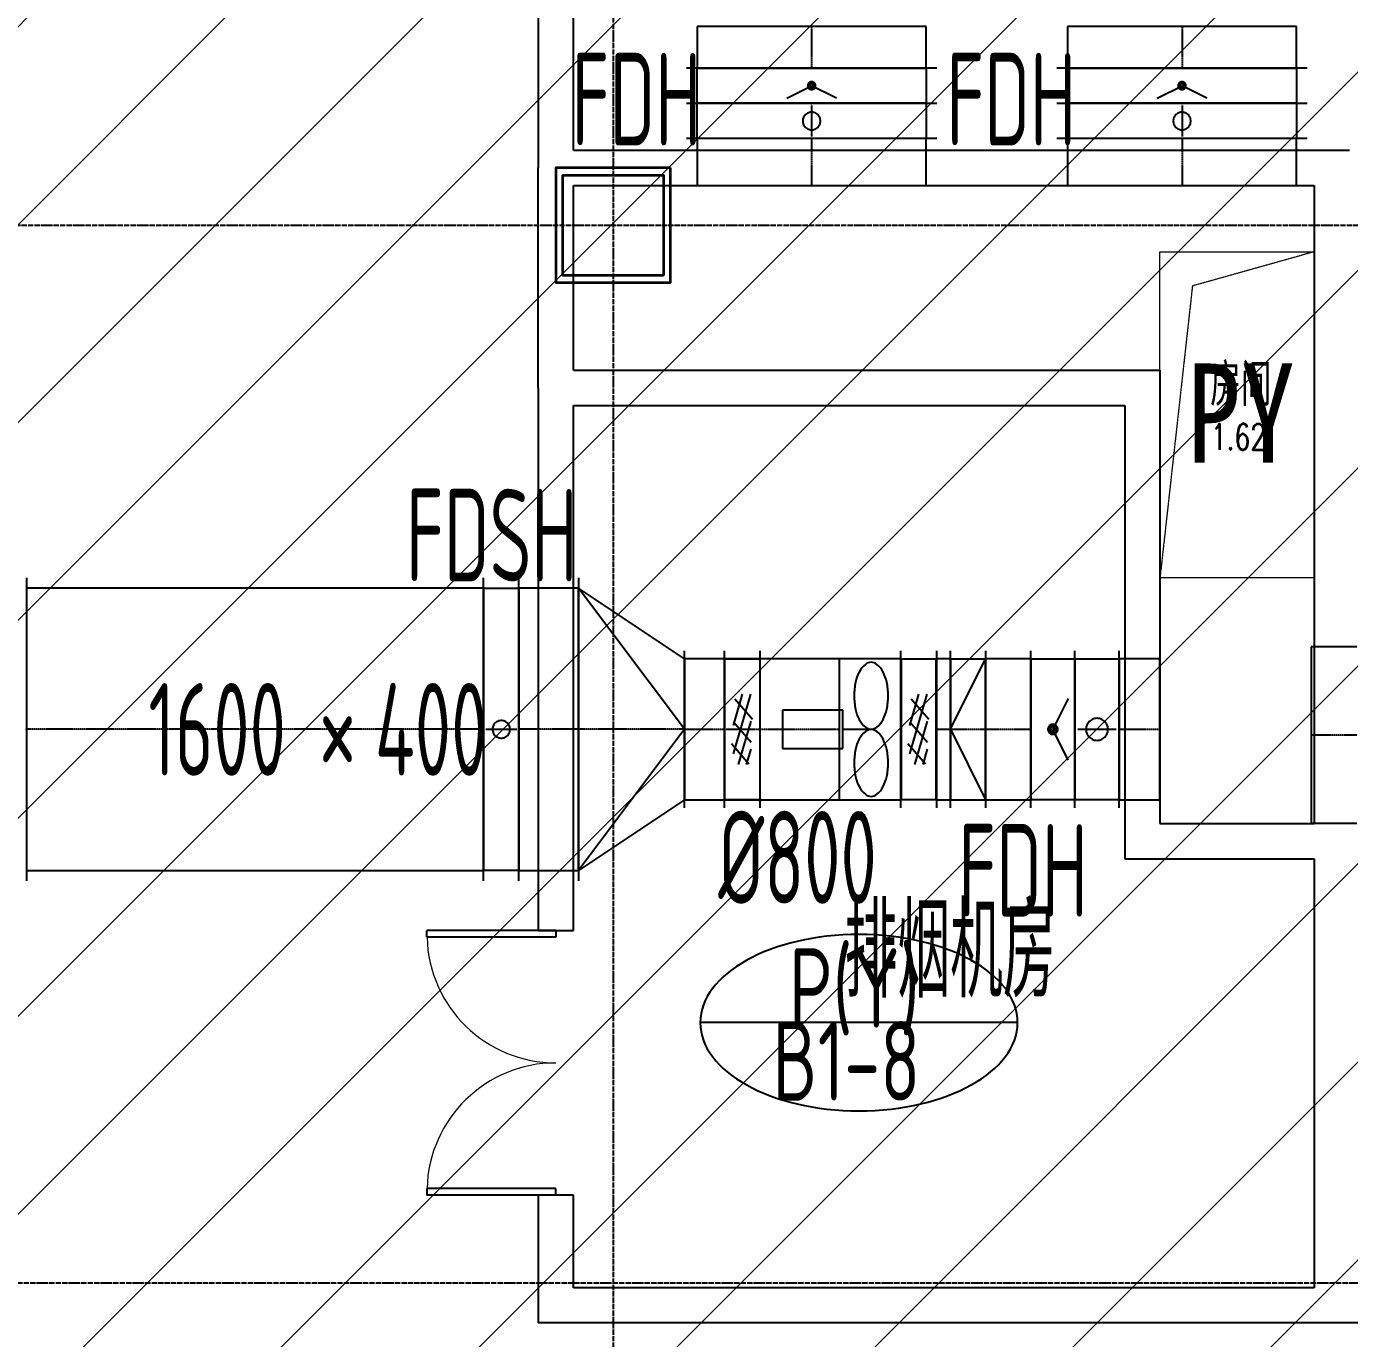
# Model space of a CAD drawing. Extents: x -20827274 to 1300756471, y -549375 to 3431892.
# Drawn here: x -34936 to -27434, y -361574 to -354133 of the extents above; entities that cross this region are included whole.
import ezdxf

# ---------------------------------------------------------------- set-up
doc = ezdxf.new("R2010")
doc.units = 0
doc.header["$LTSCALE"] = 10
for name, pattern in [('CENTER2', [1.125, 0.75, -0.125, 0.125, -0.125]), ('暖附图底图$0$DASH', [0.35, 0.25, -0.1]), ('暖附图底图$0$DOTE', [2.42, 2, -0.2, 0.02, -0.2])]:
    doc.linetypes.add(name, pattern=pattern)
for name, color, linetype in [('1-zs', 3, 'Continuous'), ('1-标注暖通', 4, 'Continuous'), ('DUCT-排烟中心线', 5, 'CENTER2'), ('DUCT-排烟标注', 3, 'Continuous'), ('DUCT-排烟法兰', 4, 'Continuous'), ('DUCT-排烟管', 2, 'Continuous'), ('DUCT-排烟管端线', 4, 'Continuous'), ('DUCT-排烟管设备', 7, 'Continuous'), ('DUCT-排烟阀门', 7, 'Continuous'), ('H-DUCT-排风中心线', 5, 'CENTER2'), ('H-DUCT-排风管', 31, 'Continuous'), ('H-暖通设备', 181, 'Continuous'), ('暖附图底图$0$1-标注暖通', 8, 'Continuous'), ('暖附图底图$0$A-ROOM_NAME', 8, 'Continuous'), ('暖附图底图$0$A-WALL', 8, 'Continuous'), ('暖附图底图$0$DOOR_FIRE', 8, 'Continuous'), ('暖附图底图$0$DOTE', 8, 'Continuous'), ('暖附图底图$0$SPACE', 8, 'Continuous')]:
    doc.layers.add(name, color=color, linetype=linetype)
for name, color, linetype, lineweight in [('F-非人防区', 105, 'Continuous', 15), ('暖附图底图$0$HOLE', 8, 'Continuous', 15), ('暖附图底图$0$钢柱', 8, 'Continuous', 35)]:
    doc.layers.add(name, color=color, linetype=linetype, lineweight=lineweight)
doc.styles.add('8B2_02', font='tssdeng.shx', dxfattribs={"width": 0.6, "bigfont": 'TSSDCHN.shx'})
doc.styles.add('暖附图底图$0$8B2_01', font='simhei.ttf', dxfattribs={"width": 0.8})
doc.styles.add('暖附图底图$0$8B2_02', font='tssdeng.shx', dxfattribs={"width": 0.6, "bigfont": 'TSSDCHN.shx'})
doc.styles.add('暖附图底图$0$_TCH_SPACE', font='SIMPLEX', dxfattribs={"height": 5, "bigfont": 'GBCBIG'})

# ---------------------------------------------------------------- blocks, each defined once
blk = doc.blocks.new('$轴流风机$00000011')
for p, q in [((-500, 500, 0), (-500, -500, 0)), ((500, 500, 0), (-500, 500, 0)), ((500, -500, 0), (500, 500, 0)), ((-339.5, 134.7, 0), (-339.5, -134.7, 0)), ((88, 134.7, 0), (-339.5, 134.7, 0)), ((88, -134.7, 0), (88, 134.7, 0)), ((88, 0, 0), (288.5, 0, 0)), ((-339.5, -134.7, 0), (88, -134.7, 0)), ((-500, -500, 0), (500, -500, 0))]:
    blk.add_line(p, q)
for centre, radius, start, end in [((288.5, 410.5, 0), 64.8, 90, 129.18213), ((288.5, 410.5, 0), 64.8, 50.81787, 90), ((462.4, 274.2, 0), 290.7, 153.06034, 168.11261), ((355.1, 328.7, 0), 170.3, 129.18213, 153.06034), ((221.9, 328.7, 0), 170.3, 26.93966, 50.81787), ((114.5, 274.2, 0), 290.7, 11.88739, 26.93966), ((633.1, 238.3, 0), 465, 168.11261, 180), ((-56.1, 238.3, 0), 465, 0, 11.88739), ((633.1, 238.3, 0), 465, 180, 191.88739), ((-56.1, 238.3, 0), 465, 348.11261, 0), ((462.4, 202.4, 0), 290.7, 191.88739, 206.93966), ((114.5, 202.4, 0), 290.7, 333.06034, 348.11261), ((355.1, 147.8, 0), 170.3, 206.93966, 230.81787), ((288.5, 66.1, 0), 64.8, 230.81787, 270), ((288.5, 66.1, 0), 64.8, 270, 309.18213), ((221.9, 147.8, 0), 170.3, 309.18213, 333.06034), ((462.4, -202.4, 0), 290.7, 153.06034, 168.11261), ((355.1, -147.8, 0), 170.3, 129.18213, 153.06034), ((288.5, -66.1, 0), 64.8, 90, 129.18213), ((288.5, -66.1, 0), 64.8, 50.81787, 90), ((221.9, -147.8, 0), 170.3, 26.93966, 50.81787), ((114.5, -202.4, 0), 290.7, 11.88739, 26.93966), ((633.1, -238.3, 0), 465, 168.11261, 180), ((-56.1, -238.3, 0), 465, 0, 11.88739), ((633.1, -238.3, 0), 465, 180, 191.88739), ((-56.1, -238.3, 0), 465, 348.11261, 0), ((462.4, -274.2, 0), 290.7, 191.88739, 206.93966), ((114.5, -274.2, 0), 290.7, 333.06034, 348.11261), ((355.1, -328.7, 0), 170.3, 206.93966, 230.81787), ((288.5, -410.5, 0), 64.8, 230.81787, 270), ((288.5, -410.5, 0), 64.8, 270, 309.18213), ((221.9, -328.7, 0), 170.3, 309.18213, 333.06034)]:
    blk.add_arc(centre, radius, start, end)
for p in [(-500, 0, 0), (500, 0, 0)]:
    blk.add_point(p)
blk = doc.blocks.new('暖附图底图$0$A$C00330F2E')
at = {"layer": '暖附图底图$0$钢柱', "color": 4, "lineweight": 35}
for points in [[(40775, -180000), (40125, -180000), (40125, -180650), (40775, -180650)], [(40735, -180610), (40165, -180610), (40165, -180040), (40735, -180040)]]:
    blk.add_lwpolyline(points, close=True, dxfattribs=at)
blk = doc.blocks.new('暖附图底图$0$$DorLib2D$00000002')
for p, q in [((-0.5, 0), (-0.5, 0.4875)), ((-0.475, 0.4875), (-0.5, 0.4875)), ((-0.475, 0), (-0.475, 0.4875)), ((0.475, 0), (0.475, 0.4875)), ((0.475, 0.4875), (0.5, 0.4875)), ((0.5, 0), (0.5, 0.4875)), ((-0.5, 0), (-0.475, 0)), ((0.5, 0), (0.475, 0))]:
    blk.add_line(p, q)
at = {"lineweight": 13}
for centre, start, end in [((-0.4875, 0), 0, 88.5307), ((0.4875, 0), 91.4693, 180)]:
    blk.add_arc(centre, 0.4875, start, end, dxfattribs=at)
blk = doc.blocks.new('暖附图底图$0$AFSFCS')
at = {"layer": '暖附图底图$0$A-WALL'}
for p, q in [((-32033.6, -349060.4), (-32033.6, -354935.4)), ((-31833.6, -354835.4), (-31833.6, -349060.4)), ((-31833.6, -354835.4), (-27433.6, -354835.4)), ((-32033.6, -356181.6), (-32033.6, -354935.4)), ((-31833.6, -355035.4), (-27633.6, -355035.4)), ((-31833.6, -356081.6), (-31833.6, -355035.4)), ((-27633.6, -355035.4), (-27633.6, -358653.5)), ((-31833.6, -356081.6), (-28508.6, -356081.6)), ((-28508.6, -356081.6), (-28508.6, -358653.5)), ((-32033.6, -356181.6), (-32033.6, -359260.4)), ((-31833.6, -359260.4), (-31833.6, -356281.6)), ((-31833.6, -356281.6), (-28708.6, -356281.6)), ((-28708.6, -356281.6), (-28708.6, -358853.5)), ((-28508.6, -358653.5), (-27633.6, -358653.5)), ((-28708.6, -358853.5), (-27633.6, -358853.5)), ((-27633.6, -358853.5), (-27633.6, -361285.4)), ((-32033.6, -359260.4), (-31833.6, -359260.4)), ((-31833.6, -360760.4), (-32033.6, -360760.4)), ((-32033.6, -360760.4), (-32033.6, -361485.4)), ((-31833.6, -361285.4), (-31833.6, -360760.4)), ((-27633.6, -361285.4), (-31833.6, -361285.4)), ((-27533.6, -361485.4), (-32033.6, -361485.4)), ((-21508.6, -361485.4), (-27533.6, -361485.4))]:
    blk.add_line(p, q, dxfattribs=at)
at = {"layer": '暖附图底图$0$DOTE', "color": 16, "linetype": '暖附图底图$0$DOTE', "ltscale": 1.5}
for p, q in [((-31608.6, -155629.3), (-31608.6, -385768.2)), ((-113117.3, -355260.4), (10791.4, -355260.4))]:
    blk.add_line(p, q, dxfattribs=at)
at = {"layer": '暖附图底图$0$DOTE', "color": 127, "linetype": '暖附图底图$0$DOTE', "ltscale": 1.5}
blk.add_line((17241.4, -361260.4), (-113117.3, -361260.4), dxfattribs=at)
at = {"layer": '暖附图底图$0$HOLE', "linetype": '暖附图底图$0$DASH'}
blk.add_lwpolyline([(-27633.6, -355410.4), (-27633.6, -357260.4), (-28508.6, -357260.4), (-28508.6, -355410.4)], close=True, dxfattribs=at)
blk.add_lwpolyline([(-27633.6, -355410.4), (-28324.4, -355604.4), (-28508.6, -357260.4)], dxfattribs=at)
blk.add_blockref('暖附图底图$0$A$C00330F2E', (-72058.6, -174935.4))
at = {"layer": '暖附图底图$0$DOOR_FIRE', "xscale": 1500, "yscale": 1500, "zscale": 200, "rotation": 89.99999999999993}
blk.add_blockref('暖附图底图$0$$DorLib2D$00000002', (-31933.6, -360010.4), dxfattribs=at)
at = {"layer": '暖附图底图$0$A-ROOM_NAME', "color": 1, "style": '暖附图底图$0$8B2_01', "width": 0.8}
blk.add_text('PY', height=563.29, dxfattribs=at).set_placement((-28356.2, -356607.3))
at = {"layer": '暖附图底图$0$A-ROOM_NAME', "style": '暖附图底图$0$8B2_02', "width": 0.6}
blk.add_text('排烟机房', height=525, dxfattribs=at).set_placement((-30297, -359639.9))
at = {"layer": '暖附图底图$0$SPACE', "style": '暖附图底图$0$_TCH_SPACE'}
blk.add_text('房间', height=241.13, dxfattribs=at).set_placement((-28224, -356285.4))
at = {"layer": '暖附图底图$0$SPACE', "style": '暖附图底图$0$_TCH_SPACE', "width": 0.705882}
blk.add_text('1.62', height=148.75, dxfattribs=at).set_placement((-28221.1, -356534.8))
blk = doc.blocks.new('暖附图底图')
at = {"layer": '暖附图底图$0$1-标注暖通', "linetype": '暖附图底图$0$DASH'}
blk.add_blockref('暖附图底图$0$AFSFCS', (500000, 0), dxfattribs=at)

msp = doc.modelspace()

# ---------------------------------------------------------------- hatches: boundary and pattern name
at = {"layer": 'F-非人防区'}
h = msp.add_hatch(dxfattribs=at)
h.set_pattern_fill('ANSI31', color=8, scale=500)
h.set_pattern_definition([(45, (-67108.6, 126739.6), (-561.266, 561.266), [])])
edge = h.paths.add_edge_path()
edge.add_line((26041.4, -160910.4), (26041.4, -174910.4))
edge.add_line((26041.4, -174910.4), (44466.4, -174910.4))
edge.add_line((44466.4, -174910.4), (44466.4, -230535.4))
edge.add_line((44466.4, -230535.4), (29591.4, -230535.4))
edge.add_line((29591.4, -230535.4), (29591.4, -228585.4))
edge.add_line((29591.4, -228585.4), (32466.4, -228585.4))
edge.add_line((32466.4, -228585.4), (32466.4, -223185.4))
edge.add_line((32466.4, -223185.4), (6116.4, -223185.4))
edge.add_line((6116.4, -223185.4), (6116.4, -236210.4))
edge.add_line((6116.4, -236210.4), (5916.4, -236210.4))
edge.add_line((5916.4, -236210.4), (5921.1, -289912.2))
edge.add_line((5921.1, -289912.2), (35191.4, -289912.2))
edge.add_line((35191.4, -289912.2), (35191.4, -296310.4))
edge.add_line((35191.4, -296310.4), (35041.4, -296310.4))
edge.add_line((35041.4, -296310.4), (35041.4, -296910.4))
edge.add_line((35041.4, -296910.4), (35641.4, -296910.4))
edge.add_line((35641.4, -296910.4), (44736.4, -305099.6))
edge.add_line((44736.4, -305099.6), (22456.5, -329844))
edge.add_line((22456.5, -329844), (22456.5, -340006.4))
edge.add_line((22456.5, -340006.4), (-13248.1, -379660.4))
edge.add_line((-13248.1, -379660.4), (-90108.6, -379660.4))
edge.add_line((-90108.6, -379660.4), (-90108.6, -373660.4))
edge.add_line((-90108.6, -373660.4), (-91358.6, -373660.4))
edge.add_arc((-91358.6, -361660.4), 12000, 180, 270, ccw=False)
edge.add_line((-103358.6, -361660.4), (-103358.6, -333450.4))
edge.add_line((-103358.6, -333450.4), (-95358.6, -333436.6))
edge.add_line((-95358.6, -333436.6), (-95358.6, -160610.4))
edge.add_line((-95358.6, -160610.4), (-86333.4, -160610.4))
edge.add_line((-86333.4, -160610.4), (-86333.6, -149790))
edge.add_line((-86333.6, -149790), (-73433.4, -149790))
edge.add_line((-73433.4, -149790), (-73433.4, -160610.4))
edge.add_line((-73433.4, -160610.4), (26041.4, -160910.4))

# ---------------------------------------------------------------- linework, layer by layer
at = {"layer": 'DUCT-排烟中心线'}
for p, q in [((-30483.6, -354133.1), (-30483.6, -354368.7)), ((-28383.6, -354133.1), (-28383.6, -354368.7)), ((-30483.6, -354769.3), (-30483.6, -355035.4)), ((-28383.6, -354769.3), (-28383.6, -355035.4)), ((-32343.9, -358118.9), (-34935.8, -358118.9)), ((-31805.3, -358118.9), (-32143.5, -358118.9)), ((-31205.1, -358118.9), (-31805.1, -358118.9)), ((-31204.9, -358118.9), (-30325.6, -358118.9)), ((-30977.5, -358118.9), (-30977.3, -358118.9)), ((-29776.7, -358118.9), (-29776.9, -358118.9)), ((-29776.5, -358118.9), (-29697.1, -358118.9)), ((-29697.1, -358118.9), (-29497.1, -358118.9)), ((-29496.9, -358118.9), (-29241.1, -358118.9)), ((-28740.3, -358118.9), (-28508.6, -358118.9))]:
    msp.add_line(p, q, dxfattribs=at)
at = {"layer": 'DUCT-排烟法兰'}
for p, q in [((-29773.6, -354368.8), (-31193.6, -354368.8)), ((-27673.6, -354368.8), (-29093.6, -354368.8)), ((-29773.6, -354569), (-31193.6, -354569)), ((-27673.6, -354569), (-29093.6, -354569)), ((-29773.6, -354769.2), (-31193.6, -354769.2)), ((-27673.6, -354769.2), (-29093.6, -354769.2)), ((-34935.9, -357258.9), (-34935.9, -358978.9)), ((-32343.8, -358978.9), (-32343.8, -357258.9)), ((-32143.6, -358978.9), (-32143.6, -357258.9)), ((-31805.2, -357258.9), (-31805.2, -358978.9)), ((-31205, -358563.9), (-31205, -357673.9)), ((-30977.6, -358563.9), (-30977.6, -357673.9)), ((-30777.2, -357673.9), (-30777.2, -358563.9)), ((-29977, -358563.9), (-29977, -357673.9)), ((-29776.6, -357673.9), (-29776.6, -358563.9)), ((-29697.2, -358563.9), (-29697.2, -357673.9)), ((-29497, -357673.9), (-29497, -358563.9)), ((-29241, -358563.9), (-29241, -357673.9)), ((-28990.8, -358563.9), (-28990.8, -357673.9)), ((-28990.6, -358563.9), (-28990.6, -357673.9)), ((-28740.4, -358563.9), (-28740.4, -357673.9))]:
    msp.add_line(p, q, dxfattribs=at)
at = {"layer": 'DUCT-排烟法兰', "color": 18, "true_color": 0x000000}
for p in [(-30483.6, -354133.1, 800), (-28383.6, -354133.1, 800), (-30483.6, -354368.7, 800), (-30483.6, -354368.9, 800), (-28383.6, -354368.7, 800), (-28383.6, -354368.9, 800), (-30483.6, -354568.9, 800), (-30483.6, -354569.1, 800), (-28383.6, -354568.9, 800), (-28383.6, -354569.1, 800), (-30483.6, -354769.1, 800), (-30483.6, -354769.3, 800), (-28383.6, -354769.1, 800), (-28383.6, -354769.3, 800), (-34935.8, -358118.9, 1000), (-32343.9, -358118.9, 1000), (-32343.7, -358118.9, 1000), (-32143.7, -358118.9, 1000), (-32143.5, -358118.9, 1000), (-31805.3, -358118.9, 1000), (-31805.1, -358118.9, 1000), (-31205.1, -358118.9, 1000), (-31204.9, -358118.9, 1000), (-30977.7, -358118.9, 1000), (-30977.5, -358118.9, 1000), (-30777.3, -358118.9, 1000), (-30777.1, -358118.9, 1000), (-29977.1, -358118.9, 1000), (-29976.9, -358118.9, 1000), (-29776.7, -358118.9, 1000), (-29776.5, -358118.9, 1000), (-29697.3, -358118.9, 1000), (-29697.1, -358118.9, 1000), (-29497.1, -358118.9, 1000), (-29496.9, -358118.9, 1000), (-29241.1, -358118.9, 1000), (-29240.9, -358118.9, 1000), (-28990.9, -358118.9, 1000), (-28990.7, -358118.9, 1000), (-28990.7, -358118.9, 1000), (-28990.5, -358118.9, 1000), (-28740.5, -358118.9, 1000), (-28740.3, -358118.9, 1000)]:
    msp.add_point(p, dxfattribs=at)
at = {"layer": 'DUCT-排烟管'}
for p, q in [((-31133.6, -354133.1), (-31133.6, -354368.7)), ((-29833.6, -354133.1), (-31133.6, -354133.1)), ((-29833.6, -354368.7), (-29833.6, -354133.1)), ((-29033.6, -354133.1), (-29033.6, -354368.7)), ((-27733.6, -354133.1), (-29033.6, -354133.1)), ((-27733.6, -354368.7), (-27733.6, -354133.1)), ((-31133.6, -354368.7), (-29833.6, -354368.7)), ((-31133.6, -354568.9), (-31133.6, -354368.9)), ((-29833.6, -354368.9), (-29833.6, -354568.9)), ((-29033.6, -354368.7), (-27733.6, -354368.7)), ((-29033.6, -354568.9), (-29033.6, -354368.9)), ((-27733.6, -354368.9), (-27733.6, -354568.9)), ((-31133.6, -354769.1), (-31133.6, -354569.1)), ((-29833.6, -354569.1), (-29833.6, -354769.1)), ((-29033.6, -354769.1), (-29033.6, -354569.1)), ((-27733.6, -354569.1), (-27733.6, -354769.1)), ((-31133.6, -354769.3), (-31133.6, -355035.4)), ((-29833.6, -354769.3), (-31133.6, -354769.3)), ((-29833.6, -355035.4), (-29833.6, -354769.3)), ((-29033.6, -354769.3), (-29033.6, -355035.4)), ((-27733.6, -354769.3), (-29033.6, -354769.3)), ((-27733.6, -355035.4), (-27733.6, -354769.3)), ((-31133.6, -355035.4), (-29833.6, -355035.4)), ((-29033.6, -355035.4), (-27733.6, -355035.4)), ((-32343.9, -357318.9), (-34935.8, -357318.9)), ((-34935.8, -357318.9), (-34935.8, -358918.9)), ((-32343.9, -358918.9), (-32343.9, -357318.9)), ((-32343.7, -357318.9), (-32143.7, -357318.9)), ((-31805.3, -357318.9), (-32143.5, -357318.9)), ((-32143.5, -357318.9), (-32143.5, -358918.9)), ((-31805.3, -358918.9), (-31805.3, -357318.9)), ((-31205.1, -357718.9), (-31805.1, -357318.9)), ((-31205.1, -358118.9), (-31805.1, -357318.9)), ((-30325.6, -357718.9), (-31204.9, -357718.9)), ((-31204.9, -357718.9), (-31204.9, -358518.9)), ((-30977.5, -357718.9), (-30977.3, -357718.9)), ((-30977.3, -357718.9), (-30777.3, -357718.9)), ((-30325.6, -358518.9), (-30325.6, -357718.9)), ((-29976.9, -357718.9), (-29776.9, -357718.9)), ((-29776.7, -357718.9), (-29776.9, -357718.9)), ((-29697.1, -357718.9), (-29776.5, -357718.9)), ((-29776.5, -357718.9), (-29776.5, -358518.9)), ((-29697.1, -357718.9), (-29497.1, -357718.9)), ((-29697.1, -358118.9), (-29497.1, -357718.9)), ((-29697.1, -358518.9), (-29697.1, -357718.9)), ((-29241.1, -357718.9), (-29496.9, -357718.9)), ((-29496.9, -357718.9), (-29496.9, -358518.9)), ((-29241.1, -358518.9), (-29241.1, -357718.9)), ((-29240.9, -357718.9), (-28990.9, -357718.9)), ((-28990.5, -357718.9), (-28740.5, -357718.9)), ((-28508.6, -357718.9), (-28740.3, -357718.9)), ((-28740.3, -357718.9), (-28740.3, -358518.9)), ((-28508.6, -358518.9), (-28508.6, -357718.9)), ((-31205.1, -358118.9), (-31805.1, -358918.9)), ((-29697.1, -358118.9), (-29497.1, -358518.9)), ((-31205.1, -358518.9), (-31805.1, -358918.9)), ((-31204.9, -358518.9), (-30325.6, -358518.9)), ((-30977.5, -358518.9), (-30977.3, -358518.9)), ((-30777.3, -358518.9), (-30977.3, -358518.9)), ((-29776.9, -358518.9), (-29976.9, -358518.9)), ((-29776.7, -358518.9), (-29776.9, -358518.9)), ((-29776.5, -358518.9), (-29697.1, -358518.9)), ((-29697.1, -358518.9), (-29497.1, -358518.9)), ((-29496.9, -358518.9), (-29241.1, -358518.9)), ((-28990.9, -358518.9), (-29240.9, -358518.9)), ((-28740.5, -358518.9), (-28990.5, -358518.9)), ((-28740.3, -358518.9), (-28508.6, -358518.9)), ((-34935.8, -358918.9), (-32343.9, -358918.9)), ((-32143.7, -358918.9), (-32343.7, -358918.9)), ((-32143.5, -358918.9), (-31805.3, -358918.9))]:
    msp.add_line(p, q, dxfattribs=at)
at = {"layer": 'DUCT-排烟管', "color": 18, "true_color": 0x000000}
for p in [(-31805.1, -358118.9, 1000), (-31205.1, -358118.9, 1000), (-30977.5, -358118.9, 1000), (-30977.3, -358118.9, 1000), (-29776.9, -358118.9, 1000), (-29776.7, -358118.9, 1000), (-29697.1, -358118.9, 1000), (-29497.1, -358118.9, 1000)]:
    msp.add_point(p, dxfattribs=at)
at = {"layer": 'DUCT-排烟管端线'}
for p, q in [((-29833.6, -354368.9), (-31133.6, -354368.9)), ((-27733.6, -354368.9), (-29033.6, -354368.9)), ((-29833.6, -354568.9), (-31133.6, -354568.9)), ((-29833.6, -354569.1), (-31133.6, -354569.1)), ((-27733.6, -354568.9), (-29033.6, -354568.9)), ((-27733.6, -354569.1), (-29033.6, -354569.1)), ((-29833.6, -354769.1), (-31133.6, -354769.1)), ((-27733.6, -354769.1), (-29033.6, -354769.1)), ((-32343.7, -357318.9), (-32343.7, -358918.9)), ((-32143.7, -357318.9), (-32143.7, -358918.9)), ((-31805.1, -357318.9), (-31805.1, -358918.9)), ((-31205.1, -358518.9), (-31205.1, -357718.9)), ((-30977.5, -357718.9), (-30977.5, -358518.9)), ((-30977.3, -358518.9), (-30977.3, -357718.9)), ((-30977.3, -357718.9), (-30977.3, -358518.9)), ((-30777.3, -357718.9), (-30777.3, -358518.9)), ((-29976.9, -357718.9), (-29976.9, -358518.9)), ((-29776.9, -357718.9), (-29776.9, -358518.9)), ((-29776.9, -357718.9), (-29776.9, -358518.9)), ((-29776.7, -358518.9), (-29776.7, -357718.9)), ((-29697.1, -357718.9), (-29697.1, -358518.9)), ((-29497.1, -358518.9), (-29497.1, -357718.9)), ((-29240.9, -357718.9), (-29240.9, -358518.9)), ((-28990.9, -357718.9), (-28990.9, -358518.9)), ((-28990.5, -357718.9), (-28990.5, -358518.9)), ((-28740.5, -357718.9), (-28740.5, -358518.9))]:
    msp.add_line(p, q, dxfattribs=at)
at = {"layer": 'DUCT-排烟阀门'}
for p, q in [((-30623.6, -354538.9), (-30483.6, -354468.9)), ((-30504.9, -354462.8), (-30505.7, -354466.8)), ((-30505.7, -354466.8), (-30505.7, -354470.9)), ((-30505.7, -354470.9), (-30504.9, -354474.9)), ((-30503.4, -354459), (-30504.9, -354462.8)), ((-30504.9, -354474.9), (-30503.4, -354478.7)), ((-30501.3, -354455.5), (-30503.4, -354459)), ((-30503.4, -354478.7), (-30501.3, -354482.2)), ((-30498.5, -354452.5), (-30501.3, -354455.5)), ((-30501.3, -354482.2), (-30498.5, -354485.2)), ((-30498.5, -354466.7), (-30498.6, -354469.6)), ((-30498.6, -354469.6), (-30498.2, -354472.4)), ((-30495.3, -354450), (-30498.5, -354452.5)), ((-30497.8, -354464), (-30498.5, -354466.7)), ((-30498.2, -354472.4), (-30497.3, -354475.1)), ((-30496.6, -354461.4), (-30497.8, -354464)), ((-30497.3, -354475.1), (-30495.8, -354477.6)), ((-30495, -354459), (-30496.6, -354461.4)), ((-30495.8, -354477.6), (-30494, -354479.7)), ((-30491.6, -354448.2), (-30495.3, -354450)), ((-30492.9, -354457.1), (-30495, -354459)), ((-30494.2, -354467.3), (-30494.3, -354469.4)), ((-30494.3, -354469.4), (-30494, -354471.4)), ((-30493.8, -354465.4), (-30494.2, -354467.3)), ((-30494, -354471.4), (-30493.4, -354473.3)), ((-30494, -354479.7), (-30491.7, -354481.5)), ((-30492.9, -354463.5), (-30493.8, -354465.4)), ((-30493.4, -354473.3), (-30492.4, -354475.1)), ((-30490.5, -354455.5), (-30492.9, -354457.1)), ((-30491.7, -354461.8), (-30492.9, -354463.5)), ((-30492.4, -354475.1), (-30491, -354476.6)), ((-30490.2, -354460.4), (-30491.7, -354461.8)), ((-30491.7, -354481.5), (-30489.2, -354482.8)), ((-30487.7, -354447.1), (-30491.6, -354448.2)), ((-30491, -354476.6), (-30489.4, -354477.9)), ((-30487.8, -354454.5), (-30490.5, -354455.5)), ((-30488.5, -354459.3), (-30490.2, -354460.4)), ((-30489.4, -354477.9), (-30487.6, -354478.8)), ((-30489.2, -354482.8), (-30486.5, -354483.6)), ((-30486.6, -354458.6), (-30488.5, -354459.3)), ((-30485, -354453.9), (-30487.8, -354454.5)), ((-30483.6, -354446.7), (-30487.7, -354447.1)), ((-30487.6, -354478.8), (-30485.6, -354479.4)), ((-30484.6, -354458.2), (-30486.6, -354458.6)), ((-30485.6, -354479.4), (-30483.6, -354479.6)), ((-30482.2, -354453.9), (-30485, -354453.9)), ((-30482.6, -354458.2), (-30484.6, -354458.2)), ((-30479.5, -354447.1), (-30483.6, -354446.7)), ((-30343.6, -354538.9), (-30483.6, -354468.9)), ((-30483.6, -354479.6), (-30481.6, -354479.4)), ((-30480.6, -354458.6), (-30482.6, -354458.2)), ((-30479.4, -354454.5), (-30482.2, -354453.9)), ((-30481.6, -354479.4), (-30479.6, -354478.8)), ((-30480.8, -354483.6), (-30478, -354482.8)), ((-30478.7, -354459.3), (-30480.6, -354458.6)), ((-30479.6, -354478.8), (-30477.8, -354477.9)), ((-30475.6, -354448.2), (-30479.5, -354447.1)), ((-30476.7, -354455.5), (-30479.4, -354454.5)), ((-30477, -354460.4), (-30478.7, -354459.3)), ((-30478, -354482.8), (-30475.5, -354481.5)), ((-30477.8, -354477.9), (-30476.2, -354476.6)), ((-30475.5, -354461.8), (-30477, -354460.4)), ((-30474.3, -354457.1), (-30476.7, -354455.5)), ((-30476.2, -354476.6), (-30474.9, -354475.1)), ((-30471.9, -354450), (-30475.6, -354448.2)), ((-30474.3, -354463.5), (-30475.5, -354461.8)), ((-30475.5, -354481.5), (-30473.3, -354479.7)), ((-30474.9, -354475.1), (-30473.9, -354473.3)), ((-30472.3, -354459), (-30474.3, -354457.1)), ((-30473.5, -354465.4), (-30474.3, -354463.5)), ((-30473.9, -354473.3), (-30473.2, -354471.4)), ((-30473, -354467.3), (-30473.5, -354465.4)), ((-30473.3, -354479.7), (-30471.4, -354477.6)), ((-30473.2, -354471.4), (-30472.9, -354469.4)), ((-30472.9, -354469.4), (-30473, -354467.3)), ((-30470.6, -354461.4), (-30472.3, -354459)), ((-30468.7, -354452.5), (-30471.9, -354450)), ((-30471.4, -354477.6), (-30470, -354475.1)), ((-30469.4, -354464), (-30470.6, -354461.4)), ((-30470, -354475.1), (-30469, -354472.4)), ((-30468.8, -354466.7), (-30469.4, -354464)), ((-30469, -354472.4), (-30468.6, -354469.6)), ((-30468.6, -354469.6), (-30468.8, -354466.7)), ((-30465.9, -354455.5), (-30468.7, -354452.5)), ((-30468.7, -354485.2), (-30465.9, -354482.2)), ((-30463.8, -354459), (-30465.9, -354455.5)), ((-30465.9, -354482.2), (-30463.8, -354478.7)), ((-30462.3, -354462.8), (-30463.8, -354459)), ((-30463.8, -354478.7), (-30462.3, -354474.9)), ((-30461.5, -354466.8), (-30462.3, -354462.8)), ((-30462.3, -354474.9), (-30461.5, -354470.9)), ((-30461.5, -354470.9), (-30461.5, -354466.8)), ((-28523.6, -354538.9), (-28383.6, -354468.9)), ((-28404.9, -354462.8), (-28405.7, -354466.8)), ((-28405.7, -354466.8), (-28405.7, -354470.9)), ((-28405.7, -354470.9), (-28404.9, -354474.9)), ((-28403.4, -354459), (-28404.9, -354462.8)), ((-28404.9, -354474.9), (-28403.4, -354478.7)), ((-28401.3, -354455.5), (-28403.4, -354459)), ((-28403.4, -354478.7), (-28401.3, -354482.2)), ((-28398.5, -354452.5), (-28401.3, -354455.5)), ((-28401.3, -354482.2), (-28398.5, -354485.2)), ((-28398.5, -354466.7), (-28398.6, -354469.6)), ((-28398.6, -354469.6), (-28398.2, -354472.4)), ((-28395.3, -354450), (-28398.5, -354452.5)), ((-28397.8, -354464), (-28398.5, -354466.7)), ((-28398.2, -354472.4), (-28397.3, -354475.1)), ((-28396.6, -354461.4), (-28397.8, -354464)), ((-28397.3, -354475.1), (-28395.8, -354477.6)), ((-28395, -354459), (-28396.6, -354461.4)), ((-28395.8, -354477.6), (-28394, -354479.7)), ((-28391.6, -354448.2), (-28395.3, -354450)), ((-28392.9, -354457.1), (-28395, -354459)), ((-28394.2, -354467.3), (-28394.3, -354469.4)), ((-28394.3, -354469.4), (-28394, -354471.4)), ((-28393.8, -354465.4), (-28394.2, -354467.3)), ((-28394, -354471.4), (-28393.4, -354473.3)), ((-28394, -354479.7), (-28391.7, -354481.5)), ((-28392.9, -354463.5), (-28393.8, -354465.4)), ((-28393.4, -354473.3), (-28392.4, -354475.1)), ((-28390.5, -354455.5), (-28392.9, -354457.1)), ((-28391.7, -354461.8), (-28392.9, -354463.5)), ((-28392.4, -354475.1), (-28391, -354476.6)), ((-28390.2, -354460.4), (-28391.7, -354461.8)), ((-28391.7, -354481.5), (-28389.2, -354482.8)), ((-28387.7, -354447.1), (-28391.6, -354448.2)), ((-28391, -354476.6), (-28389.4, -354477.9)), ((-28387.8, -354454.5), (-28390.5, -354455.5)), ((-28388.5, -354459.3), (-28390.2, -354460.4)), ((-28389.4, -354477.9), (-28387.6, -354478.8)), ((-28389.2, -354482.8), (-28386.5, -354483.6)), ((-28386.6, -354458.6), (-28388.5, -354459.3)), ((-28385, -354453.9), (-28387.8, -354454.5)), ((-28383.6, -354446.7), (-28387.7, -354447.1)), ((-28387.6, -354478.8), (-28385.6, -354479.4)), ((-28384.6, -354458.2), (-28386.6, -354458.6)), ((-28385.6, -354479.4), (-28383.6, -354479.6)), ((-28382.2, -354453.9), (-28385, -354453.9)), ((-28382.6, -354458.2), (-28384.6, -354458.2)), ((-28379.5, -354447.1), (-28383.6, -354446.7)), ((-28243.6, -354538.9), (-28383.6, -354468.9)), ((-28383.6, -354479.6), (-28381.6, -354479.4)), ((-28380.6, -354458.6), (-28382.6, -354458.2)), ((-28379.4, -354454.5), (-28382.2, -354453.9)), ((-28381.6, -354479.4), (-28379.6, -354478.8)), ((-28380.8, -354483.6), (-28378, -354482.8)), ((-28378.7, -354459.3), (-28380.6, -354458.6)), ((-28379.6, -354478.8), (-28377.8, -354477.9)), ((-28375.6, -354448.2), (-28379.5, -354447.1)), ((-28376.7, -354455.5), (-28379.4, -354454.5)), ((-28377, -354460.4), (-28378.7, -354459.3)), ((-28378, -354482.8), (-28375.5, -354481.5)), ((-28377.8, -354477.9), (-28376.2, -354476.6)), ((-28375.5, -354461.8), (-28377, -354460.4)), ((-28374.3, -354457.1), (-28376.7, -354455.5)), ((-28376.2, -354476.6), (-28374.9, -354475.1)), ((-28371.9, -354450), (-28375.6, -354448.2)), ((-28374.3, -354463.5), (-28375.5, -354461.8)), ((-28375.5, -354481.5), (-28373.3, -354479.7)), ((-28374.9, -354475.1), (-28373.9, -354473.3)), ((-28372.3, -354459), (-28374.3, -354457.1)), ((-28373.5, -354465.4), (-28374.3, -354463.5)), ((-28373.9, -354473.3), (-28373.2, -354471.4)), ((-28373, -354467.3), (-28373.5, -354465.4)), ((-28373.3, -354479.7), (-28371.4, -354477.6)), ((-28373.2, -354471.4), (-28372.9, -354469.4)), ((-28372.9, -354469.4), (-28373, -354467.3)), ((-28370.6, -354461.4), (-28372.3, -354459)), ((-28368.7, -354452.5), (-28371.9, -354450)), ((-28371.4, -354477.6), (-28370, -354475.1)), ((-28369.4, -354464), (-28370.6, -354461.4)), ((-28370, -354475.1), (-28369, -354472.4)), ((-28368.8, -354466.7), (-28369.4, -354464)), ((-28369, -354472.4), (-28368.6, -354469.6)), ((-28368.6, -354469.6), (-28368.8, -354466.7)), ((-28365.9, -354455.5), (-28368.7, -354452.5)), ((-28368.7, -354485.2), (-28365.9, -354482.2)), ((-28363.8, -354459), (-28365.9, -354455.5)), ((-28365.9, -354482.2), (-28363.8, -354478.7)), ((-28362.3, -354462.8), (-28363.8, -354459)), ((-28363.8, -354478.7), (-28362.3, -354474.9)), ((-28361.5, -354466.8), (-28362.3, -354462.8)), ((-28362.3, -354474.9), (-28361.5, -354470.9)), ((-28361.5, -354470.9), (-28361.5, -354466.8)), ((-30498.5, -354485.2), (-30495.3, -354487.7)), ((-30495.3, -354487.7), (-30491.6, -354489.5)), ((-30491.6, -354489.5), (-30487.7, -354490.7)), ((-30487.7, -354490.7), (-30483.6, -354491)), ((-30486.5, -354483.6), (-30483.6, -354483.9)), ((-30483.6, -354483.9), (-30480.8, -354483.6)), ((-30483.6, -354491), (-30479.5, -354490.7)), ((-30479.5, -354490.7), (-30475.6, -354489.5)), ((-30475.6, -354489.5), (-30471.9, -354487.7)), ((-30471.9, -354487.7), (-30468.7, -354485.2)), ((-28398.5, -354485.2), (-28395.3, -354487.7)), ((-28395.3, -354487.7), (-28391.6, -354489.5)), ((-28391.6, -354489.5), (-28387.7, -354490.7)), ((-28387.7, -354490.7), (-28383.6, -354491)), ((-28386.5, -354483.6), (-28383.6, -354483.9)), ((-28383.6, -354483.9), (-28380.8, -354483.6)), ((-28383.6, -354491), (-28379.5, -354490.7)), ((-28379.5, -354490.7), (-28375.6, -354489.5)), ((-28375.6, -354489.5), (-28371.9, -354487.7)), ((-28371.9, -354487.7), (-28368.7, -354485.2)), ((-30517.8, -354632.6), (-30522.1, -354637.2)), ((-30513, -354628.6), (-30517.8, -354632.6)), ((-30507.7, -354625.3), (-30513, -354628.6)), ((-30502, -354622.6), (-30507.7, -354625.3)), ((-30496, -354620.6), (-30502, -354622.6)), ((-30489.9, -354619.5), (-30496, -354620.6)), ((-30483.6, -354619.1), (-30489.9, -354619.5)), ((-30483.6, -354581.6), (-30483.6, -354756.6)), ((-30477.3, -354619.5), (-30483.6, -354619.1)), ((-30471.2, -354620.6), (-30477.3, -354619.5)), ((-30465.2, -354622.6), (-30471.2, -354620.6)), ((-30459.5, -354625.3), (-30465.2, -354622.6)), ((-30454.2, -354628.6), (-30459.5, -354625.3)), ((-30449.4, -354632.6), (-30454.2, -354628.6)), ((-30445.1, -354637.2), (-30449.4, -354632.6)), ((-28417.8, -354632.6), (-28422.1, -354637.2)), ((-28413, -354628.6), (-28417.8, -354632.6)), ((-28407.7, -354625.3), (-28413, -354628.6)), ((-28402, -354622.6), (-28407.7, -354625.3)), ((-28396, -354620.6), (-28402, -354622.6)), ((-28389.9, -354619.5), (-28396, -354620.6)), ((-28383.6, -354619.1), (-28389.9, -354619.5)), ((-28383.6, -354581.6), (-28383.6, -354756.6)), ((-28377.3, -354619.5), (-28383.6, -354619.1)), ((-28371.2, -354620.6), (-28377.3, -354619.5)), ((-28365.2, -354622.6), (-28371.2, -354620.6)), ((-28359.5, -354625.3), (-28365.2, -354622.6)), ((-28354.2, -354628.6), (-28359.5, -354625.3)), ((-28349.4, -354632.6), (-28354.2, -354628.6)), ((-28345.1, -354637.2), (-28349.4, -354632.6)), ((-30532.7, -354659.7), (-30533.5, -354665.9)), ((-30533.5, -354665.9), (-30533.5, -354672.2)), ((-30533.5, -354672.2), (-30532.7, -354678.4)), ((-30531.2, -354653.6), (-30532.7, -354659.7)), ((-30532.7, -354678.4), (-30531.2, -354684.5)), ((-30528.9, -354647.8), (-30531.2, -354653.6)), ((-30531.2, -354684.5), (-30528.9, -354690.4)), ((-30525.8, -354642.3), (-30528.9, -354647.8)), ((-30528.9, -354690.4), (-30525.8, -354695.9)), ((-30522.1, -354637.2), (-30525.8, -354642.3)), ((-30525.8, -354695.9), (-30522.1, -354700.9)), ((-30522.1, -354700.9), (-30517.8, -354705.5)), ((-30517.8, -354705.5), (-30513, -354709.5)), ((-30454.2, -354709.5), (-30449.4, -354705.5)), ((-30449.4, -354705.5), (-30445.1, -354700.9)), ((-30441.4, -354642.3), (-30445.1, -354637.2)), ((-30445.1, -354700.9), (-30441.4, -354695.9)), ((-30438.4, -354647.8), (-30441.4, -354642.3)), ((-30441.4, -354695.9), (-30438.4, -354690.4)), ((-30436.1, -354653.6), (-30438.4, -354647.8)), ((-30438.4, -354690.4), (-30436.1, -354684.5)), ((-30434.5, -354659.7), (-30436.1, -354653.6)), ((-30436.1, -354684.5), (-30434.5, -354678.4)), ((-30433.7, -354665.9), (-30434.5, -354659.7)), ((-30434.5, -354678.4), (-30433.7, -354672.2)), ((-30433.7, -354672.2), (-30433.7, -354665.9)), ((-28432.7, -354659.7), (-28433.5, -354665.9)), ((-28433.5, -354665.9), (-28433.5, -354672.2)), ((-28433.5, -354672.2), (-28432.7, -354678.4)), ((-28431.2, -354653.6), (-28432.7, -354659.7)), ((-28432.7, -354678.4), (-28431.2, -354684.5)), ((-28428.9, -354647.8), (-28431.2, -354653.6)), ((-28431.2, -354684.5), (-28428.9, -354690.4)), ((-28425.8, -354642.3), (-28428.9, -354647.8)), ((-28428.9, -354690.4), (-28425.8, -354695.9)), ((-28422.1, -354637.2), (-28425.8, -354642.3)), ((-28425.8, -354695.9), (-28422.1, -354700.9)), ((-28422.1, -354700.9), (-28417.8, -354705.5)), ((-28417.8, -354705.5), (-28413, -354709.5)), ((-28354.2, -354709.5), (-28349.4, -354705.5)), ((-28349.4, -354705.5), (-28345.1, -354700.9)), ((-28341.4, -354642.3), (-28345.1, -354637.2)), ((-28345.1, -354700.9), (-28341.4, -354695.9)), ((-28338.4, -354647.8), (-28341.4, -354642.3)), ((-28341.4, -354695.9), (-28338.4, -354690.4)), ((-28336.1, -354653.6), (-28338.4, -354647.8)), ((-28338.4, -354690.4), (-28336.1, -354684.5)), ((-28334.5, -354659.7), (-28336.1, -354653.6)), ((-28336.1, -354684.5), (-28334.5, -354678.4)), ((-28333.7, -354665.9), (-28334.5, -354659.7)), ((-28334.5, -354678.4), (-28333.7, -354672.2)), ((-28333.7, -354672.2), (-28333.7, -354665.9)), ((-30513, -354709.5), (-30507.7, -354712.9)), ((-30507.7, -354712.9), (-30502, -354715.6)), ((-30502, -354715.6), (-30496, -354717.5)), ((-30496, -354717.5), (-30489.9, -354718.7)), ((-30489.9, -354718.7), (-30483.6, -354719.1)), ((-30483.6, -354719.1), (-30477.3, -354718.7)), ((-30477.3, -354718.7), (-30471.2, -354717.5)), ((-30471.2, -354717.5), (-30465.2, -354715.6)), ((-30465.2, -354715.6), (-30459.5, -354712.9)), ((-30459.5, -354712.9), (-30454.2, -354709.5)), ((-28413, -354709.5), (-28407.7, -354712.9)), ((-28407.7, -354712.9), (-28402, -354715.6)), ((-28402, -354715.6), (-28396, -354717.5)), ((-28396, -354717.5), (-28389.9, -354718.7)), ((-28389.9, -354718.7), (-28383.6, -354719.1)), ((-28383.6, -354719.1), (-28377.3, -354718.7)), ((-28377.3, -354718.7), (-28371.2, -354717.5)), ((-28371.2, -354717.5), (-28365.2, -354715.6)), ((-28365.2, -354715.6), (-28359.5, -354712.9)), ((-28359.5, -354712.9), (-28354.2, -354709.5)), ((-30927.3, -358258.1), (-30829.4, -357918.9)), ((-30927.3, -358098.1), (-30875.6, -357918.9)), ((-29926.9, -358258.1), (-29829, -357918.9)), ((-29926.9, -358098.1), (-29875.2, -357918.9)), ((-30819.2, -358063.7), (-30919.2, -357948.2)), ((-29818.8, -358063.7), (-29918.8, -357948.2)), ((-29028.4, -357943.9), (-29115.9, -358118.9)), ((-32275.5, -358080.4), (-32280.1, -358084.7)), ((-32270.5, -358076.7), (-32275.5, -358080.4)), ((-32265, -358073.7), (-32270.5, -358076.7)), ((-32259.1, -358071.4), (-32265, -358073.7)), ((-32253, -358069.8), (-32259.1, -358071.4)), ((-32246.8, -358069), (-32253, -358069.8)), ((-32240.5, -358069), (-32246.8, -358069)), ((-32234.3, -358069.8), (-32240.5, -358069)), ((-32228.2, -358071.4), (-32234.3, -358069.8)), ((-32222.4, -358073.7), (-32228.2, -358071.4)), ((-32216.9, -358076.7), (-32222.4, -358073.7)), ((-32211.8, -358080.4), (-32216.9, -358076.7)), ((-32207.2, -358084.7), (-32211.8, -358080.4)), ((-30827.3, -358193.2), (-30927.3, -358077.7)), ((-30898.6, -358318.9), (-30827.3, -358071.7)), ((-29826.9, -358193.2), (-29926.9, -358077.7)), ((-29898.2, -358318.9), (-29826.9, -358071.7)), ((-28914.4, -358079.9), (-28918.4, -358085.7)), ((-28909.7, -358074.7), (-28914.4, -358079.9)), ((-28904.5, -358070), (-28909.7, -358074.7)), ((-28898.8, -358066), (-28904.5, -358070)), ((-28892.6, -358062.6), (-28898.8, -358066)), ((-28886.2, -358059.9), (-28892.6, -358062.6)), ((-28879.4, -358058), (-28886.2, -358059.9)), ((-28872.5, -358056.8), (-28879.4, -358058)), ((-28865.5, -358056.4), (-28872.5, -358056.8)), ((-28858.5, -358056.8), (-28865.5, -358056.4)), ((-28851.6, -358058), (-28858.5, -358056.8)), ((-28844.9, -358059.9), (-28851.6, -358058)), ((-28838.4, -358062.6), (-28844.9, -358059.9)), ((-28832.3, -358066), (-28838.4, -358062.6)), ((-28826.6, -358070), (-28832.3, -358066)), ((-28821.3, -358074.7), (-28826.6, -358070)), ((-28816.7, -358079.9), (-28821.3, -358074.7)), ((-28812.6, -358085.7), (-28816.7, -358079.9)), ((-32331.2, -358118.9), (-32156.2, -358118.9)), ((-32293.3, -358112.6), (-32293.7, -358118.9)), ((-32293.7, -358118.9), (-32293.3, -358125.2)), ((-32292.1, -358106.5), (-32293.3, -358112.6)), ((-32293.3, -358125.2), (-32292.1, -358131.3)), ((-32290.2, -358100.5), (-32292.1, -358106.5)), ((-32292.1, -358131.3), (-32290.2, -358137.3)), ((-32287.5, -358094.8), (-32290.2, -358100.5)), ((-32290.2, -358137.3), (-32287.5, -358143)), ((-32284.1, -358089.5), (-32287.5, -358094.8)), ((-32287.5, -358143), (-32284.1, -358148.3)), ((-32280.1, -358084.7), (-32284.1, -358089.5)), ((-32284.1, -358148.3), (-32280.1, -358153.1)), ((-32280.1, -358153.1), (-32275.5, -358157.4)), ((-32275.5, -358157.4), (-32270.5, -358161.1)), ((-32216.9, -358161.1), (-32211.8, -358157.4)), ((-32211.8, -358157.4), (-32207.2, -358153.1)), ((-32203.2, -358089.5), (-32207.2, -358084.7)), ((-32207.2, -358153.1), (-32203.2, -358148.3)), ((-32199.9, -358094.8), (-32203.2, -358089.5)), ((-32203.2, -358148.3), (-32199.9, -358143)), ((-32197.2, -358100.5), (-32199.9, -358094.8)), ((-32199.9, -358143), (-32197.2, -358137.3)), ((-32195.2, -358106.5), (-32197.2, -358100.5)), ((-32197.2, -358137.3), (-32195.2, -358131.3)), ((-32194.1, -358112.6), (-32195.2, -358106.5)), ((-32195.2, -358131.3), (-32194.1, -358125.2)), ((-32193.7, -358118.9), (-32194.1, -358112.6)), ((-32194.1, -358125.2), (-32193.7, -358118.9)), ((-29142.7, -358111.9), (-29143.5, -358116.6)), ((-29143.5, -358116.6), (-29143.5, -358121.3)), ((-29143.5, -358121.3), (-29142.7, -358125.9)), ((-29141.2, -358107.5), (-29142.7, -358111.9)), ((-29142.7, -358125.9), (-29141.2, -358130.3)), ((-29138.9, -358103.4), (-29141.2, -358107.5)), ((-29141.2, -358130.3), (-29138.9, -358134.4)), ((-29135.9, -358099.7), (-29138.9, -358103.4)), ((-29138.9, -358134.4), (-29135.9, -358138.1)), ((-29132.4, -358096.6), (-29135.9, -358099.7)), ((-29135.9, -358138.1), (-29132.4, -358141.2)), ((-29133.9, -358113.6), (-29134.6, -358117.1)), ((-29134.6, -358117.1), (-29134.6, -358120.7)), ((-29134.6, -358120.7), (-29133.9, -358124.2)), ((-29132.6, -358110.3), (-29133.9, -358113.6)), ((-29133.9, -358124.2), (-29132.6, -358127.5)), ((-29130.7, -358107.3), (-29132.6, -358110.3)), ((-29132.6, -358127.5), (-29130.7, -358130.5)), ((-29128.4, -358094.2), (-29132.4, -358096.6)), ((-29132.4, -358141.2), (-29128.4, -358143.6)), ((-29128.2, -358104.7), (-29130.7, -358107.3)), ((-29130.7, -358130.5), (-29128.2, -358133.1)), ((-29128.8, -358115.1), (-29129.3, -358117.6)), ((-29129.3, -358117.6), (-29129.3, -358120.2)), ((-29129.3, -358120.2), (-29128.8, -358122.7)), ((-29127.9, -358112.8), (-29128.8, -358115.1)), ((-29128.8, -358122.7), (-29127.9, -358125.1)), ((-29124, -358092.4), (-29128.4, -358094.2)), ((-29128.4, -358143.6), (-29124, -358145.4)), ((-29125.3, -358102.7), (-29128.2, -358104.7)), ((-29128.2, -358133.1), (-29125.3, -358135.2)), ((-29126.5, -358110.6), (-29127.9, -358112.8)), ((-29127.9, -358125.1), (-29126.5, -358127.2)), ((-29124.7, -358108.8), (-29126.5, -358110.6)), ((-29126.5, -358127.2), (-29124.7, -358129.1)), ((-29122.1, -358101.2), (-29125.3, -358102.7)), ((-29125.3, -358135.2), (-29122.1, -358136.6)), ((-29122.6, -358107.3), (-29124.7, -358108.8)), ((-29124.7, -358129.1), (-29122.6, -358130.5)), ((-29119.4, -358091.4), (-29124, -358092.4)), ((-29124, -358145.4), (-29119.4, -358146.4)), ((-29120.3, -358106.2), (-29122.6, -358107.3)), ((-29122.6, -358130.5), (-29120.3, -358131.6)), ((-29118.6, -358100.3), (-29122.1, -358101.2)), ((-29122.1, -358136.6), (-29118.6, -358137.5)), ((-29117.8, -358105.6), (-29120.3, -358106.2)), ((-29120.3, -358131.6), (-29117.8, -358132.2)), ((-29114.8, -358091.2), (-29119.4, -358091.4)), ((-29119.4, -358146.4), (-29114.8, -358146.6)), ((-29115, -358100.2), (-29118.6, -358100.3)), ((-29118.6, -358137.5), (-29115, -358137.7)), ((-29115.3, -358105.5), (-29117.8, -358105.6)), ((-29117.8, -358132.2), (-29115.3, -358132.3)), ((-29028.4, -358293.9), (-29115.9, -358118.9)), ((-29112.8, -358105.9), (-29115.3, -358105.5)), ((-29115.3, -358132.3), (-29112.8, -358132)), ((-29111.5, -358100.7), (-29115, -358100.2)), ((-29115, -358137.7), (-29111.5, -358137.1)), ((-29110.1, -358091.8), (-29114.8, -358091.2)), ((-29114.8, -358146.6), (-29110.1, -358146)), ((-29110.4, -358106.7), (-29112.8, -358105.9)), ((-29112.8, -358132), (-29110.4, -358131.1)), ((-29108.1, -358101.9), (-29111.5, -358100.7)), ((-29111.5, -358137.1), (-29108.1, -358136)), ((-29108.1, -358108), (-29110.4, -358106.7)), ((-29110.4, -358131.1), (-29108.1, -358129.8)), ((-29105.6, -358093.2), (-29110.1, -358091.8)), ((-29110.1, -358146), (-29105.6, -358144.6)), ((-29105, -358103.6), (-29108.1, -358101.9)), ((-29106.2, -358109.7), (-29108.1, -358108)), ((-29108.1, -358129.8), (-29106.2, -358128.2)), ((-29108.1, -358136), (-29105, -358134.2)), ((-29104.6, -358111.7), (-29106.2, -358109.7)), ((-29106.2, -358128.2), (-29104.6, -358126.2)), ((-29101.4, -358095.3), (-29105.6, -358093.2)), ((-29105.6, -358144.6), (-29101.4, -358142.5)), ((-29102.4, -358106), (-29105, -358103.6)), ((-29105, -358134.2), (-29102.4, -358131.9)), ((-29103.5, -358113.9), (-29104.6, -358111.7)), ((-29104.6, -358126.2), (-29103.5, -358123.9)), ((-29102.8, -358116.4), (-29103.5, -358113.9)), ((-29103.5, -358123.9), (-29102.8, -358121.5)), ((-29102.5, -358118.9), (-29102.8, -358116.4)), ((-29102.8, -358121.5), (-29102.5, -358118.9)), ((-29100.1, -358108.8), (-29102.4, -358106)), ((-29102.4, -358131.9), (-29100.1, -358129.1)), ((-29097.6, -358098.1), (-29101.4, -358095.3)), ((-29101.4, -358142.5), (-29097.6, -358139.7)), ((-29098.5, -358111.9), (-29100.1, -358108.8)), ((-29100.1, -358129.1), (-29098.5, -358125.9)), ((-29097.5, -358115.4), (-29098.5, -358111.9)), ((-29098.5, -358125.9), (-29097.5, -358122.5)), ((-29094.4, -358101.5), (-29097.6, -358098.1)), ((-29097.6, -358139.7), (-29094.4, -358136.3)), ((-29097.2, -358118.9), (-29097.5, -358115.4)), ((-29097.5, -358122.5), (-29097.2, -358118.9)), ((-29091.7, -358105.4), (-29094.4, -358101.5)), ((-29094.4, -358136.3), (-29091.7, -358132.4)), ((-29089.8, -358109.7), (-29091.7, -358105.4)), ((-29091.7, -358132.4), (-29089.8, -358128.1)), ((-29088.6, -358114.2), (-29089.8, -358109.7)), ((-29089.8, -358128.1), (-29088.6, -358123.6)), ((-29088.2, -358118.9), (-29088.6, -358114.2)), ((-29088.6, -358123.6), (-29088.2, -358118.9)), ((-28974.9, -358118.9), (-28756.2, -358118.9)), ((-28927.6, -358111.9), (-28928, -358118.9)), ((-28928, -358118.9), (-28927.6, -358125.9)), ((-28926.5, -358105), (-28927.6, -358111.9)), ((-28927.6, -358125.9), (-28926.5, -358132.8)), ((-28924.5, -358098.3), (-28926.5, -358105)), ((-28926.5, -358132.8), (-28924.5, -358139.6)), ((-28921.8, -358091.8), (-28924.5, -358098.3)), ((-28924.5, -358139.6), (-28921.8, -358146)), ((-28918.4, -358085.7), (-28921.8, -358091.8)), ((-28921.8, -358146), (-28918.4, -358152.2)), ((-28918.4, -358152.2), (-28914.4, -358157.9)), ((-28914.4, -358157.9), (-28909.7, -358163.1)), ((-28821.3, -358163.1), (-28816.7, -358157.9)), ((-28816.7, -358157.9), (-28812.6, -358152.2)), ((-28809.2, -358091.8), (-28812.6, -358085.7)), ((-28812.6, -358152.2), (-28809.2, -358146)), ((-28806.5, -358098.3), (-28809.2, -358091.8)), ((-28809.2, -358146), (-28806.5, -358139.6)), ((-28804.6, -358105), (-28806.5, -358098.3)), ((-28806.5, -358139.6), (-28804.6, -358132.8)), ((-28803.4, -358111.9), (-28804.6, -358105)), ((-28804.6, -358132.8), (-28803.4, -358125.9)), ((-28803, -358118.9), (-28803.4, -358111.9)), ((-28803.4, -358125.9), (-28803, -358118.9)), ((-32270.5, -358161.1), (-32265, -358164.2)), ((-32265, -358164.2), (-32259.1, -358166.5)), ((-32259.1, -358166.5), (-32253, -358168)), ((-32253, -358168), (-32246.8, -358168.8)), ((-32246.8, -358168.8), (-32240.5, -358168.8)), ((-32240.5, -358168.8), (-32234.3, -358168)), ((-32234.3, -358168), (-32228.2, -358166.5)), ((-32228.2, -358166.5), (-32222.4, -358164.2)), ((-32222.4, -358164.2), (-32216.9, -358161.1)), ((-30838.9, -358315.8), (-30938.9, -358200.3)), ((-30852.5, -358318.9), (-30827.3, -358231.7)), ((-29838.5, -358315.8), (-29938.5, -358200.3)), ((-29852.1, -358318.9), (-29826.9, -358231.7)), ((-28909.7, -358163.1), (-28904.5, -358167.8)), ((-28904.5, -358167.8), (-28898.8, -358171.8)), ((-28898.8, -358171.8), (-28892.6, -358175.2)), ((-28892.6, -358175.2), (-28886.2, -358177.9)), ((-28886.2, -358177.9), (-28879.4, -358179.8)), ((-28879.4, -358179.8), (-28872.5, -358181)), ((-28872.5, -358181), (-28865.5, -358181.4)), ((-28865.5, -358181.4), (-28858.5, -358181)), ((-28858.5, -358181), (-28851.6, -358179.8)), ((-28851.6, -358179.8), (-28844.9, -358177.9)), ((-28844.9, -358177.9), (-28838.4, -358175.2)), ((-28838.4, -358175.2), (-28832.3, -358171.8)), ((-28832.3, -358171.8), (-28826.6, -358167.8)), ((-28826.6, -358167.8), (-28821.3, -358163.1))]:
    msp.add_line(p, q, dxfattribs=at)
at = {"layer": 'H-DUCT-排风中心线'}
msp.add_line((-27393.1, -358151.1), (-27651.3, -358151.1), dxfattribs=at)
at = {"layer": 'H-DUCT-排风管'}
for p, q in [((-27393.1, -357651.1), (-27651.3, -357651.1)), ((-27651.3, -357651.1), (-27651.3, -358651.1)), ((-27651.3, -358651.1), (-27393.1, -358651.1))]:
    msp.add_line(p, q, dxfattribs=at)
at = {"layer": 'H-暖通设备', "linetype": 'Continuous'}
msp.add_line((-29315.6, -359782.2), (-31115.6, -359782.2), dxfattribs=at)
at = {"layer": 'H-暖通设备', "linetype": 'Continuous', "extrusion": (0, 0, -1)}
msp.add_ellipse((-30215.6, -359782.2), major_axis=(-900, 0), ratio=0.555556, dxfattribs=at)

# ---------------------------------------------------------------- block references
at = {"layer": '1-zs'}
msp.add_blockref('暖附图底图', (-500000, 0), dxfattribs=at)
at = {"layer": 'DUCT-排烟管设备', "xscale": 0.8, "yscale": 0.8, "zscale": 800}
msp.add_blockref('$轴流风机$00000011', (-30377.1, -358118.9, 1000), dxfattribs=at)

# ---------------------------------------------------------------- texts
at = {"layer": '1-标注暖通', "style": '8B2_02', "width": 0.6}
for s, p in [('FDH', (-31844.8, -354807.5)), ('FDH', (-29719.4, -354807.5)), ('FDSH', (-32784.3, -357279.8)), ('FDH', (-29652.6, -359180.7))]:
    msp.add_text(s, height=525, dxfattribs=at).set_placement(p)
at = {"layer": 'DUCT-排烟标注', "style": '8B2_02', "width": 0.6}
for s, p in [('1600', (-34244.3, -358381.4, 1000)), ('400', (-32960, -358381.4, 1000)), ('×', (-33275, -358381.4, 1000)), ('%%C800', (-31012.9, -359107.4, 1000))]:
    msp.add_text(s, height=525, dxfattribs=at).set_placement(p)
at = {"layer": 'H-暖通设备', "linetype": 'Continuous', "style": '8B2_02', "width": 0.7}
for s, p in [('P(Y)', (-30612.4, -359810.1)), ('B1-8', (-30705.7, -360224.6))]:
    msp.add_text(s, height=450, dxfattribs=at).set_placement(p)

doc.saveas('drawing.dxf')
